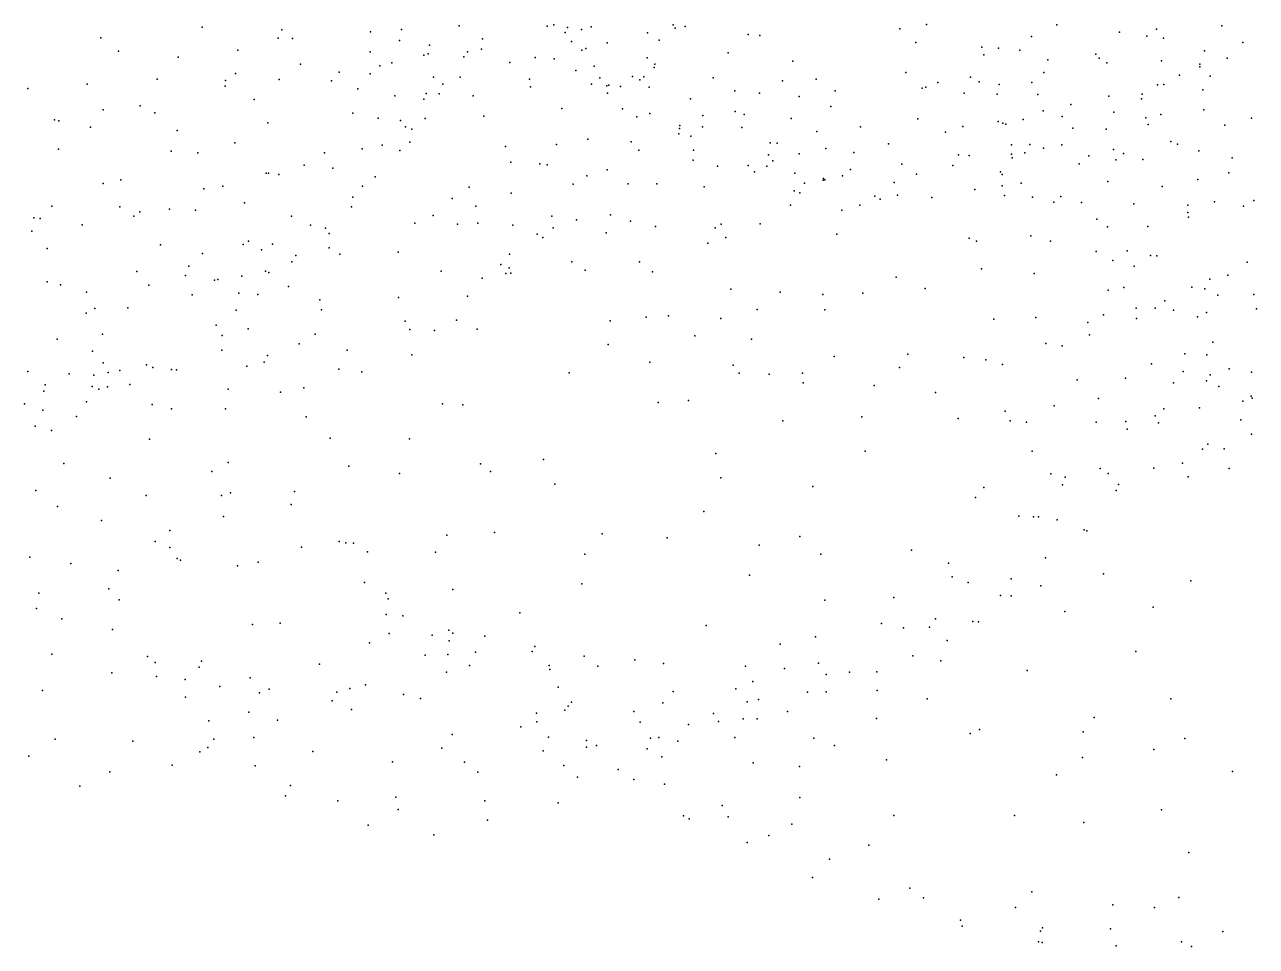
# Model space of a CAD drawing. Header units: metres. Extents: x -25 to 25, y -27.7 to 27.8.
# Drawn here: x -6.157 to -3.329, y -20.319 to -18.202 of the extents above; entities that cross this region are included whole.
import ezdxf

# ---------------------------------------------------------------- set-up
doc = ezdxf.new("R2010")
doc.units = ezdxf.units.M

msp = doc.modelspace()

# ---------------------------------------------------------------- linework, layer by layer
for p in [(-5.7491, -18.2083, -11.4518), (-5.1595, -18.2046, -11.1937), (-4.9571, -18.2057, 15.2539), (-4.9415, -18.2027, 15.5119), (-4.9105, -18.2086, 16.3286), (-4.856, -18.2072, 8.0633), (-4.6678, -18.2026, -10.5301), (-4.6632, -18.2102, 17.4209), (-4.6402, -18.2067, 1.5413), (-4.0862, -18.2021, 14.587), (-3.7869, -18.2022, 17.3404), (-3.4081, -18.2048, 16.0066), (-5.982, -18.2323, -4.0168), (-5.575, -18.2331, -4.1583), (-5.5666, -18.2144, 12.182), (-5.5416, -18.2341, -8.7063), (-5.3625, -18.2189, 9.5552), (-5.2917, -18.2132, 14.0588), (-5.1057, -18.2349, 12.9307), (-4.9158, -18.2198, -10.9773), (-4.8786, -18.213, 15.8851), (-4.7268, -18.2212, 10.7471), (-4.7002, -18.2379, -4.6963), (-4.4956, -18.2244, 14.5794), (-4.4687, -18.2269, 17.5199), (-4.1474, -18.2121, 7.3798), (-3.8452, -18.2293, 7.2614), (-3.643, -18.2191, 16.9629), (-3.5806, -18.2286, 12.2792), (-3.5583, -18.2129, -4.4686), (-3.5423, -18.2329, 15.0453), (-5.9414, -18.2632, 14.96), (-5.6675, -18.2608, -4.0172), (-5.3634, -18.2649, 9.3813), (-5.2961, -18.2389, 9.0137), (-5.2272, -18.2491, 12.608), (-5.1397, -18.2645, 8.7091), (-5.1078, -18.2588, 13.1277), (-4.9015, -18.2405, -4.6472), (-4.8772, -18.2606, 16.5962), (-4.8685, -18.2571, 15.6682), (-4.8197, -18.2436, -10.8213), (-4.111, -18.243, 11.2875), (-3.9593, -18.254, 5.6093), (-3.9208, -18.2563, 1.5563), (-3.8722, -18.2604, 6.4233), (-3.4478, -18.2623, 15.3211), (-3.36, -18.2433, 10.5911), (-5.8041, -18.277, -3.9343), (-5.5234, -18.293, 12.3118), (-5.3137, -18.2901, -4.351), (-5.2402, -18.2723, 13.7412), (-5.2306, -18.2688, 9.8374), (-5.1483, -18.276, 1.3685), (-5.0428, -18.2889, 10.1418), (-4.9843, -18.2775, 1.3967), (-4.9413, -18.2809, 10.3496), (-4.7274, -18.278, 17.1078), (-4.7099, -18.2928, 7.9124), (-4.5419, -18.2672, 7.52), (-4.3928, -18.286, -4.7104), (-3.9547, -18.2715, 6.1913), (-3.8075, -18.2833, 17.1479), (-3.6973, -18.2701, 7.1), (-3.6896, -18.2792, 16.8176), (-3.6725, -18.2895, 11.803), (-3.5465, -18.2851, 16.2184), (-3.4591, -18.2926, 5.2364), (-3.3958, -18.2795, 10.3492), (-5.6729, -18.3144, 14.6524), (-5.4343, -18.311, 14.3066), (-5.3634, -18.3149, 12.5129), (-5.3412, -18.2965, -8.8497), (-5.2184, -18.3227, -8.9525), (-5.1569, -18.3224, -4.4416), (-4.8915, -18.3071, -9.4116), (-4.8496, -18.2973, 15.0075), (-4.7615, -18.3211, -10.5796), (-4.7353, -18.3222, 14.8322), (-4.7117, -18.3002, -10.2927), (-4.1339, -18.3121, 17.4177), (-3.985, -18.3227, 5.8132), (-3.817, -18.3124, -4.6427), (-3.5053, -18.318, 15.8898), (-3.4591, -18.2994, 15.6398), (-3.4353, -18.3203, 10.7395), (-6.1495, -18.3488, -3.9257), (-6.0134, -18.3391, 12.0367), (-5.8522, -18.3271, 14.8489), (-5.6967, -18.3436, -8.6862), (-5.6954, -18.3303, 12.2142), (-5.572, -18.3278, 14.5032), (-5.4523, -18.3311, -11.2083), (-5.3919, -18.3492, -4.2315), (-5.1966, -18.3389, 8.853), (-4.9973, -18.3275, -4.543), (-4.9951, -18.3448, -9.237), (-4.8554, -18.3388, -9.5815), (-4.8361, -18.3245, 8.3262), (-4.8202, -18.3426, 10.5158), (-4.8157, -18.3409, 15.5161), (-4.7884, -18.3439, -9.9691), (-4.7442, -18.3286, 8.1765), (-4.7228, -18.3459, 16.8915), (-4.5763, -18.324, 7.6767), (-4.4167, -18.3311, 10.8748), (-4.3392, -18.3276, 7.5235), (-4.0966, -18.3481, 14.709), (-4.0878, -18.3454, 11.0451), (-4.0604, -18.335, 7.4941), (-3.9654, -18.3332, -4.6895), (-3.9197, -18.3396, 7.4227), (-3.8441, -18.3351, 16.9927), (-3.5561, -18.3404, 10.5782), (-3.5418, -18.3393, 1.081), (-5.6297, -18.374, 1.4871), (-5.307, -18.3653, 9.1697), (-5.2403, -18.3731, 9.6984), (-5.235, -18.3604, 13.5246), (-5.2052, -18.3612, 12.9529), (-5.1269, -18.3658, -9.0738), (-4.8189, -18.3596, 15.3561), (-4.6277, -18.3725, 10.7072), (-4.5264, -18.354, 14.7072), (-4.4697, -18.3593, 17.2491), (-4.3786, -18.367, 14.6636), (-4.2958, -18.3542, 1.6608), (-4, -18.3598, 17.1793), (-3.9239, -18.3615, 11.1154), (-3.8304, -18.3622, 11.2736), (-3.6677, -18.3663, 6.9398), (-3.5929, -18.3726, 15.2236), (-3.5909, -18.3618, 11.9843), (-3.4522, -18.3521, 0.8619), (-5.9767, -18.3979, -11.3004), (-5.8914, -18.3886, 12.1731), (-5.8581, -18.4048, -3.733), (-5.4034, -18.4056, 14.1486), (-4.9234, -18.3946, 10.2202), (-4.7841, -18.3952, -10.1219), (-4.7211, -18.4061, 16.6552), (-4.5258, -18.4019, 7.9496), (-4.3062, -18.3898, 7.6878), (-3.8184, -18.3998, 16.5189), (-3.7547, -18.3856, 10.8821), (-3.6563, -18.4031, 11.2218), (-3.5482, -18.4083, 11.0918), (-3.4499, -18.3977, 12.3316), (-6.0881, -18.4209, -3.7222), (-6.0784, -18.4234, -8.7593), (-5.5982, -18.4274, 12.4032), (-5.3451, -18.4167, 12.6705), (-5.2935, -18.4225, 13.7278), (-5.2371, -18.4177, 9.0072), (-5.1028, -18.4122, -10.976), (-4.751, -18.4139, 15.0743), (-4.6525, -18.4337, 14.9169), (-4.5997, -18.4109, 8.1125), (-4.5051, -18.4085, 17.0406), (-4.3972, -18.4177, 7.8117), (-4.1062, -18.4186, 7.66), (-4.0026, -18.4361, 16.8429), (-3.9217, -18.4243, 5.9353), (-3.9109, -18.4282, 16.6786), (-3.9041, -18.4308, 6.092), (-3.8645, -18.4199, 5.599), (-3.7752, -18.4132, 10.7239), (-3.5831, -18.4161, 15.5756), (-3.5772, -18.4318, 11.6789), (-3.4016, -18.4328, -4.357), (-3.34, -18.4171, 10.1612), (-6.0058, -18.4375, 14.9341), (-5.8069, -18.4452, 14.7292), (-5.2827, -18.4371, 9.4716), (-5.2679, -18.4425, 13.3933), (-4.655, -18.4532, 15.5712), (-4.6535, -18.441, 8.2759), (-4.627, -18.4586, 16.246), (-4.6008, -18.4372, 15.9354), (-4.5106, -18.4384, 1.6206), (-4.3379, -18.4474, 10.7859), (-4.2377, -18.4372, 17.0561), (-4.0429, -18.4487, 1.6399), (-3.7507, -18.4402, 16.1113), (-3.6738, -18.4421, 7.0915), (-6.079, -18.488, -3.5772), (-5.8205, -18.4929, 12.3128), (-5.6741, -18.4734, -3.8306), (-5.3817, -18.487, 13.9464), (-5.3358, -18.4786, 12.8621), (-5.2951, -18.4913, -4.241), (-5.2724, -18.4723, 13.1869), (-5.053, -18.4823, 1.3379), (-4.9359, -18.4771, -9.4846), (-4.864, -18.4654, -9.8038), (-4.7641, -18.4715, 10.3632), (-4.7467, -18.4905, 1.4965), (-4.621, -18.4907, 16.4891), (-4.4455, -18.4736, 8.0814), (-4.4289, -18.4745, -4.6922), (-4.3174, -18.4864, 7.9889), (-4.1733, -18.4758, 7.8641), (-3.8914, -18.4783, -4.6623), (-3.8487, -18.4776, 7.4499), (-3.8178, -18.4858, 6.2656), (-3.7753, -18.4784, 15.1573), (-3.6569, -18.4892, 5.4645), (-3.5252, -18.4707, 5.3476), (-3.5103, -18.4765, 0.9915), (-3.461, -18.4919, 12.1074), (-5.7591, -18.4964, -11.1455), (-5.4681, -18.4965, -4.0899), (-5.0407, -18.5176, 9.8606), (-4.6216, -18.513, 15.3422), (-4.4493, -18.5009, 16.8219), (-4.4391, -18.5148, 15.9832), (-4.3787, -18.4991, 14.8232), (-4.2533, -18.4954, 16.8784), (-4.0128, -18.5011, 14.9575), (-3.9882, -18.5024, 16.4815), (-3.8911, -18.4994, 1.5694), (-3.8895, -18.5078, 16.0541), (-3.8606, -18.4962, 10.6117), (-3.7134, -18.5038, 7.2417), (-3.6518, -18.5128, 10.3017), (-3.634, -18.4979, 6.8397), (-3.5896, -18.5117, -4.4969), (-3.3847, -18.5077, 0.7555), (-5.6023, -18.5433, -11.0842), (-5.5966, -18.5435, 14.356), (-5.5729, -18.5461, 1.4449), (-5.5146, -18.5248, -8.8747), (-5.4495, -18.5317, 12.6925), (-4.9737, -18.5221, 8.6951), (-4.9571, -18.524, -10.6804), (-4.8661, -18.5495, -10.1105), (-4.8192, -18.5353, -4.527), (-4.5659, -18.5274, 15.0382), (-4.4958, -18.5257, 16.4008), (-4.4814, -18.5398, 15.5837), (-4.4525, -18.5274, 8.2699), (-4.3884, -18.5434, 16.6789), (-4.2791, -18.5494, 15.9889), (-4.2606, -18.535, 8.1368), (-4.1432, -18.5222, 16.6788), (-4.1092, -18.5453, 16.1671), (-4.0255, -18.5257, 7.9195), (-3.9161, -18.5401, 15.1391), (-3.9128, -18.5464, 15.8747), (-3.7357, -18.5218, 6.3958), (-3.3925, -18.5423, 11.1405), (-5.9765, -18.5673, 12.3137), (-5.9357, -18.5587, -8.8185), (-5.7018, -18.5728, 1.5282), (-5.3809, -18.5728, -8.9929), (-5.3518, -18.5516, 13.4995), (-5.1364, -18.5754, 8.9414), (-4.8973, -18.5683, -10.5012), (-4.771, -18.5676, 8.5693), (-4.7054, -18.5678, 10.1941), (-4.597, -18.5744, 10.3701), (-4.3666, -18.5662, 10.5867), (-4.3235, -18.5596, 14.9949), (-4.3229, -18.5553, 16.4024), (-4.3198, -18.5587, 15.791), (-4.1606, -18.5647, 10.6114), (-3.9126, -18.5723, 15.6687), (-3.8689, -18.5665, 15.3762), (-3.6697, -18.5621, 6.5377), (-3.5453, -18.5735, 10.1389), (-3.4634, -18.5581, 11.3805), (-5.7455, -18.5792, -3.7148), (-5.403, -18.5983, 13.7497), (-5.1755, -18.6016, 1.281), (-5.04, -18.5889, -4.3773), (-4.3902, -18.5836, 15.1561), (-4.3772, -18.5881, 15.3674), (-4.205, -18.5959, 15.5467), (-4.193, -18.6028, 15.3682), (-4.1526, -18.5941, 15.2012), (-4.0743, -18.5994, 8.2484), (-3.9755, -18.5805, 10.5151), (-3.9071, -18.5943, 8.0098), (-3.8428, -18.5982, 10.313), (-3.7776, -18.5966, 6.059), (-3.335, -18.6061, 12.2104), (-6.0939, -18.6191, 1.7996), (-5.9379, -18.6204, -11.0597), (-5.8925, -18.6323, 14.7137), (-5.8241, -18.6256, 12.4351), (-5.7646, -18.6283, 14.5511), (-5.6521, -18.6111, -8.8734), (-5.4065, -18.6203, 13.1547), (-5.121, -18.619, -9.3185), (-4.3988, -18.617, 10.4268), (-4.2808, -18.6279, 8.4042), (-4.2394, -18.6164, 10.471), (-3.7938, -18.6097, 7.5104), (-3.7303, -18.6108, 10.2053), (-3.6102, -18.6134, 6.9882), (-3.4867, -18.6166, 5.4835), (-3.4861, -18.6338, 0.8828), (-3.4252, -18.6089, 11.999), (-3.3588, -18.6192, -4.2753), (-6.1354, -18.646, 12.3423), (-6.1214, -18.6475, 14.9246), (-6.0243, -18.6618, -8.9552), (-5.9062, -18.6416, -3.4387), (-5.5437, -18.642, 14.099), (-5.2606, -18.658, -9.1791), (-5.2191, -18.6404, -10.8572), (-5.1628, -18.6601, 9.3208), (-5.1166, -18.6577, -10.7429), (-5.0361, -18.6628, -9.5779), (-4.9462, -18.6423, -9.8654), (-4.89, -18.6506, -4.4411), (-4.8121, -18.6388, 1.4472), (-4.7656, -18.6533, 9.9452), (-4.5576, -18.6606, 1.5762), (-4.4685, -18.6594, 8.5081), (-3.6951, -18.6491, 5.7826), (-3.4851, -18.6442, -4.373), (-6.1398, -18.6763, -10.9949), (-5.5006, -18.6629, 13.8835), (-5.4662, -18.6696, 1.3054), (-5.4577, -18.6815, 13.3723), (-4.98, -18.6836, -10.4377), (-4.9674, -18.6909, -10.0614), (-4.9437, -18.6687, -10.2334), (-4.822, -18.6805, 8.7056), (-4.7085, -18.6659, -4.5297), (-4.5718, -18.6689, 10.0641), (-4.5471, -18.6909, -4.602), (-4.2924, -18.6831, 10.2638), (-3.847, -18.687, -4.5962), (-3.6704, -18.6667, 7.3274), (-3.5781, -18.666, 5.6093), (-6.105, -18.7166, -9.0879), (-5.8447, -18.7078, 1.6292), (-5.6551, -18.7071, 14.2438), (-5.6429, -18.6993, -10.9669), (-5.6126, -18.7191, 1.421), (-5.5876, -18.7062, 12.8167), (-5.4572, -18.7145, -9.101), (-4.5885, -18.7038, 8.6097), (-3.9883, -18.6924, 8.3849), (-3.9713, -18.6997, 1.5889), (-3.8018, -18.6993, 10.0959), (-5.7483, -18.7275, 12.6103), (-5.5431, -18.7465, 13.7238), (-5.5339, -18.7325, 13.1435), (-5.433, -18.7291, -4.0821), (-5.2993, -18.7244, -4.1888), (-5.0438, -18.7292, 8.9894), (-4.9006, -18.7468, 9.6904), (-4.7455, -18.7465, 9.811), (-3.6968, -18.7233, 8.2953), (-3.6583, -18.7436, 8.0632), (-3.6257, -18.7217, 6.093), (-3.5724, -18.7326, 6.4208), (-3.5573, -18.7329, 0.9858), (-5.8993, -18.7689, -9.0648), (-5.7801, -18.7567, 14.4424), (-5.6037, -18.7681, -9.0974), (-5.5962, -18.7717, -3.8945), (-5.2005, -18.7681, -10.6664), (-5.0637, -18.7532, -4.314), (-5.0519, -18.7738, 9.4094), (-5.0443, -18.7607, -9.9248), (-5.0402, -18.7728, -10.3171), (-4.87, -18.7663, 8.8496), (-4.7155, -18.77, 1.4612), (-3.9598, -18.7631, 10.0255), (-3.8391, -18.7737, 8.4603), (-3.6096, -18.7565, 1.1422), (-3.3503, -18.7477, 11.8864), (-6.105, -18.793, -10.8705), (-6.0744, -18.8, 14.7579), (-5.8719, -18.8002, -3.3651), (-5.7875, -18.7784, -10.9018), (-5.7206, -18.7893, 12.7495), (-5.7128, -18.7875, -3.6711), (-5.6579, -18.78, 14.0759), (-5.5512, -18.8032, -10.8349), (-5.106, -18.784, -9.7732), (-4.1559, -18.7821, 8.5758), (-3.4356, -18.787, 5.7985), (-3.3947, -18.7771, 0.6756), (-6.015, -18.8165, -9.2801), (-5.7724, -18.8228, 1.5326), (-5.6651, -18.8185, 12.9976), (-5.621, -18.8221, 13.5628), (-5.2987, -18.8285, -9.4742), (-5.1402, -18.826, -10.4394), (-4.5351, -18.8093, 8.7262), (-4.422, -18.8163, 9.82), (-4.3241, -18.8219, -4.597), (-4.2327, -18.8187, 9.854), (-4.0895, -18.808, -4.5998), (-3.6689, -18.8119, 7.7489), (-3.6336, -18.8058, 9.9371), (-3.4768, -18.8052, 9.9095), (-3.4476, -18.8087, 5.9785), (-3.4178, -18.8232, 8.4094), (-3.3346, -18.822, 11.4083), (-5.9956, -18.854, -3.1817), (-5.92, -18.8527, 14.5469), (-5.6708, -18.8579, 13.3971), (-5.4787, -18.8341, 1.2316), (-5.4751, -18.8572, -9.3436), (-4.4749, -18.8566, 1.5303), (-4.3194, -18.8572, 8.7278), (-3.6051, -18.8536, 7.5461), (-3.5616, -18.8534, 8.0019), (-3.5394, -18.8364, 7.3171), (-3.5194, -18.8582, -4.2465), (-3.329, -18.8548, 11.6889), (-6.0157, -18.8645, 12.6127), (-5.2831, -18.8831, 1.1692), (-5.1651, -18.8805, -10.2477), (-4.8123, -18.8825, 1.3811), (-4.7299, -18.8736, -4.4411), (-4.6787, -18.8708, 9.656), (-4.5586, -18.8767, -4.4924), (-3.9315, -18.8784, -4.5126), (-3.8354, -18.8744, 9.8605), (-3.7162, -18.886, -4.3878), (-3.6801, -18.8683, 8.5528), (-3.6041, -18.877, 0.9583), (-3.4645, -18.8733, 6.8628), (-3.4435, -18.8634, 6.3567), (-5.9778, -18.9129, -9.4826), (-5.7173, -18.8921, 13.7269), (-5.7032, -18.9158, -9.3751), (-5.6432, -18.9008, -10.7483), (-5.4899, -18.9131, -10.6671), (-5.2722, -18.9023, -10.5143), (-5.2161, -18.9049, -9.8931), (-5.1176, -18.9018, 1.2271), (-4.6183, -18.9171, 8.9136), (-3.7124, -18.9144, 1.1706), (-6.0823, -18.9246, 14.6428), (-5.5264, -18.935, -3.9374), (-4.8169, -18.9367, 9.1042), (-4.4879, -18.9243, 9.6362), (-3.8126, -18.9342, 1.3128), (-3.7746, -18.9399, 8.6838), (-3.4292, -18.9316, 8.1684), (-6.0011, -18.9518, 12.7892), (-5.7038, -18.95, 1.3594), (-5.5988, -18.9616, 1.245), (-5.416, -18.9494, -9.642), (-5.2676, -18.9603, -10.0731), (-4.2984, -18.9641, 8.9093), (-4.1293, -18.9587, 8.8073), (-4.0009, -18.9668, 1.4392), (-3.9504, -18.972, 9.7084), (-3.4933, -18.9578, -4.1117), (-3.4428, -18.9607, 7.3543), (-6.1495, -18.9984, -10.4655), (-5.9763, -18.9791, -9.6909), (-5.965, -19.001, 1.5521), (-5.9381, -18.9965, -10.5719), (-5.8773, -18.9837, 14.2061), (-5.8625, -18.9896, 14.0035), (-5.8196, -18.9938, -3.3439), (-5.8082, -18.9951, -9.6437), (-5.6467, -18.9866, -10.5824), (-5.6068, -18.9776, -9.5985), (-5.4351, -18.9937, -9.827), (-5.3828, -18.9993, 1.1008), (-4.9069, -19.0017, 1.2868), (-4.7217, -18.9774, 9.315), (-4.5304, -18.9841, 1.4451), (-4.1486, -18.9893, 1.481), (-3.9116, -18.9829, 8.7833), (-3.5696, -18.9809, 8.7403), (-3.4971, -18.9984, 0.6263), (-3.3913, -18.9928, 8.7945), (-3.3403, -19.0004, 6.5321), (-6.1092, -19.0292, -10.1517), (-6.0546, -19.0037, 12.951), (-5.9976, -19.0073, 13.1298), (-5.9149, -19.0285, -9.853), (-4.5167, -19.0026, 9.4041), (-4.4474, -19.005, -4.4578), (-4.3707, -19.0029, 9.4809), (-4.3694, -19.0244, 9.1666), (-3.7406, -19.0177, 1.0595), (-3.6291, -19.0138, 9.6747), (-3.5191, -19.025, -2.829), (-3.4433, -19.02, 7.5299), (-3.4351, -19.0061, -2.6523), (-6.113, -19.0437, 13.3382), (-6.0019, -19.0328, -3.0336), (-5.986, -19.039, -10.0133), (-5.9665, -19.0341, -10.4098), (-5.6893, -19.0396, -9.8564), (-5.569, -19.0462, -3.838), (-5.5156, -19.036, -10.0385), (-4.2068, -19.0306, 9.0519), (-4.0655, -19.0467, 9.4769), (-3.4154, -19.0335, 8.0309), (-3.3407, -19.0554, 7.2718), (-6.1567, -19.0726, -2.8182), (-6.0147, -19.0684, 13.8636), (-5.8642, -19.0744, 1.4134), (-5.8198, -19.0847, -10.0681), (-5.6956, -19.0844, -10.2444), (-5.1974, -19.073, -4.1658), (-5.1509, -19.0753, 1.1516), (-4.7023, -19.0697, 1.3438), (-4.6327, -19.0654, -4.3899), (-3.793, -19.0777, -4.2556), (-3.6914, -19.0606, 0.8772), (-3.5413, -19.0843, -2.5134), (-3.4598, -19.0825, 9.4229), (-3.3603, -19.067, 9.1517), (-3.3388, -19.0603, -3.0958), (-6.1147, -19.0878, 13.6453), (-6.0373, -19.102, 14.072), (-5.5106, -19.1025, 1.0133), (-4.416, -19.1121, 1.3807), (-4.2349, -19.1025, 1.3848), (-4.0134, -19.1066, 9.2694), (-3.9057, -19.0896, 1.2209), (-3.894, -19.1123, 9.3727), (-3.8566, -19.1149, 9.1024), (-3.6967, -19.1151, -4.1245), (-3.6285, -19.1138, 9.4324), (-3.5615, -19.1005, -3.9854), (-3.3646, -19.11, 0.3808), (-6.1323, -19.1245, 1.5411), (-6.0948, -19.1345, 14.2325), (-3.6256, -19.1311, 9.1606), (-3.5537, -19.1169, -2.9774), (-3.3403, -19.1428, 7.4546), (-5.87, -19.1543, -3.1654), (-5.4555, -19.1517, -3.8932), (-5.2729, -19.1534, 1.0301), (-3.4402, -19.1652, -3.6864), (-4.5701, -19.1867, 1.3025), (-4.2268, -19.1818, -4.336), (-3.8436, -19.182, 0.9527), (-3.4527, -19.1774, -3.3183), (-3.4026, -19.1764, 7.8136), (-6.067, -19.2103, -2.7609), (-5.6895, -19.2075, -3.4411), (-5.4123, -19.2161, 0.8944), (-5.1103, -19.2106, -4.1278), (-4.9658, -19.2006, -4.1983), (-3.6879, -19.2213, -3.9446), (-3.5642, -19.2204, -2.3599), (-3.4987, -19.2089, -3.5417), (-3.3915, -19.2216, 7.9973), (-5.96, -19.2435, -2.9474), (-5.7272, -19.2285, 1.0626), (-5.2961, -19.2331, -3.9859), (-5.0873, -19.2286, 1.1384), (-4.5586, -19.243, -4.283), (-3.8009, -19.2335, -4.0743), (-3.7681, -19.2417, -2.7421), (-3.669, -19.2327, -3.0283), (-3.4853, -19.2408, 0.3927), (-6.1311, -19.2721, 1.3631), (-5.8778, -19.2831, 1.1697), (-5.7048, -19.2835, 0.8973), (-5.6841, -19.277, 0.2284), (-5.5374, -19.274, -3.6573), (-4.9392, -19.2575, 1.1971), (-4.3471, -19.263, 1.2386), (-3.9548, -19.2653, -4.165), (-3.7742, -19.2588, 0.7566), (-3.6509, -19.2717, -3.2047), (-3.6457, -19.2585, -3.7811), (-6.0815, -19.3091, -2.6021), (-5.5452, -19.3044, 0.5468), (-3.9736, -19.2883, 0.9918), (-5.9806, -19.3412, -2.8011), (-5.7003, -19.3316, 0.6933), (-4.5972, -19.3201, 1.215), (-3.8741, -19.3309, -2.6142), (-3.8403, -19.3323, -3.9483), (-3.8291, -19.3327, -2.4454), (-3.7863, -19.3394, -3.0123), (-5.8233, -19.3636, 0.2838), (-5.0779, -19.3686, -4.0027), (-3.7246, -19.3625, 0.5921), (-3.7182, -19.3643, -3.5802), (-5.8573, -19.3889, 0.94), (-5.4344, -19.3888, 0.1962), (-5.4192, -19.3925, 0.4754), (-5.4021, -19.3928, -3.6891), (-5.1871, -19.3743, 0.9452), (-4.8307, -19.3716, 1.1521), (-4.6816, -19.3807, -4.1594), (-4.4703, -19.3973, 1.1408), (-4.3773, -19.3779, -4.1942), (-6.1444, -19.4253, -2.4046), (-5.823, -19.4028, 0.4977), (-5.5211, -19.4019, -3.549), (-5.3692, -19.4128, 0.6248), (-5.2136, -19.4133, -3.8642), (-4.8709, -19.4179, -4.0664), (-4.3287, -19.4184, 1.0823), (-4.1204, -19.4093, 0.9739), (-6.0509, -19.4398, 1.0617), (-5.8063, -19.4281, -3.1306), (-5.7986, -19.4316, -0.0295), (-5.6682, -19.4447, -0.1189), (-5.6203, -19.4364, -3.3895), (-4.036, -19.4385, -2.4067), (-3.8129, -19.4266, -3.2259), (-5.942, -19.4556, 0.3897), (-4.4929, -19.4665, -4.1175), (-4.0273, -19.4705, -3.921), (-3.8922, -19.4751, -3.0978), (-3.6799, -19.4636, 0.4594), (-3.4793, -19.4796, -2.0607), (-6.1242, -19.5076, -2.1657), (-5.9636, -19.4981, 0.5612), (-5.3765, -19.4833, -0.1684), (-5.3275, -19.508, 0.3847), (-5.1733, -19.4997, 0.8178), (-4.8778, -19.4867, 1.0424), (-3.9905, -19.4836, -2.8192), (-3.8236, -19.4906, 0.5919), (-5.9397, -19.5231, -2.6172), (-5.3222, -19.5208, 0.0948), (-4.3193, -19.5242, 0.9603), (-4.1615, -19.518, -2.4731), (-3.9166, -19.5132, -2.1919), (-3.8916, -19.5136, -3.3883), (-6.1296, -19.5429, 0.9251), (-6.0713, -19.5667, 0.7339), (-5.3271, -19.5571, -0.3104), (-5.2883, -19.5598, -0.4937), (-5.02, -19.5532, -3.8201), (-4.0653, -19.5666, 0.7396), (-3.769, -19.5499, -2.1096), (-3.5658, -19.5401, 0.3131), (-5.9551, -19.5911, -2.2497), (-5.6335, -19.5797, -3.2428), (-5.5704, -19.5766, -0.3537), (-5.1825, -19.5928, -3.632), (-4.5922, -19.5817, 0.9671), (-4.1899, -19.5772, -3.9094), (-4.1388, -19.5872, -2.7885), (-4.0793, -19.5862, -3.7644), (-3.9799, -19.5729, -3.2247), (-3.9668, -19.5734, -3.5226), (-5.3652, -19.6219, -3.4467), (-5.3197, -19.6002, -0.6731), (-5.2209, -19.6041, -0.1098), (-5.1824, -19.6169, 0.474), (-5.174, -19.5994, -0.835), (-5.0999, -19.6062, 0.7061), (-4.3411, -19.6078, -2.3162), (-4.0391, -19.6162, -2.0464), (-6.0943, -19.6478, -1.548), (-5.2369, -19.6501, -1.0486), (-5.1851, -19.6488, 0.1489), (-5.1218, -19.6435, -0.3729), (-4.9916, -19.6419, -3.6908), (-4.9854, -19.6302, -1.1108), (-4.8725, -19.6522, -1.2273), (-4.4224, -19.6247, -3.9024), (-4.1173, -19.6513, -3.4566), (-3.6055, -19.6414, -1.9495), (-5.8745, -19.6529, -1.5987), (-5.8573, -19.667, -2.6072), (-5.7564, -19.6774, -2.9258), (-5.7506, -19.6637, -1.8289), (-5.4798, -19.6705, -0.6165), (-5.1353, -19.6741, 0.3154), (-4.9528, -19.6735, -1.3807), (-4.8411, -19.6754, -3.6911), (-4.7562, -19.6605, -1.0892), (-4.6899, -19.6689, -1.2287), (-4.5018, -19.6756, -1.9433), (-4.4124, -19.6805, 0.794), (-4.3341, -19.6685, -2.7514), (-4.0534, -19.6632, 0.5996), (-5.9567, -19.6909, -0.2414), (-5.8539, -19.6988, -2.3165), (-5.7882, -19.7059, -2.0232), (-5.6392, -19.7023, -3.0894), (-5.1886, -19.6895, -1.341), (-4.9508, -19.6833, -0.6522), (-4.3165, -19.6946, -1.7805), (-4.2634, -19.6892, -3.6025), (-4.2001, -19.6883, -3.3106), (-3.8549, -19.6856, -1.9538), (-6.1159, -19.7312, -0.2685), (-5.7085, -19.7219, -0.4117), (-5.6173, -19.7364, -0.5463), (-5.5956, -19.7282, -1.7221), (-5.4402, -19.7354, -0.9126), (-5.4101, -19.727, -3.2992), (-5.3745, -19.7182, -1.2859), (-4.932, -19.7235, 0.6135), (-4.6682, -19.7339, -1.8946), (-4.5237, -19.7278, -3.6699), (-4.4846, -19.7103, -1.5596), (-4.3595, -19.735, -2.9657), (-4.3166, -19.7346, -3.4584), (-4.1998, -19.7315, 0.6012), (-5.7871, -19.7464, -1.4253), (-5.451, -19.7548, -1.1058), (-5.2873, -19.7402, -1.4989), (-5.2478, -19.7498, -3.3656), (-4.9009, -19.7583, -3.5064), (-4.6917, -19.7597, -0.9304), (-4.4981, -19.7571, -2.7085), (-4.4722, -19.7518, -1.3537), (-4.0851, -19.7508, -1.8058), (-3.525, -19.7507, -1.7677), (-5.6422, -19.7807, -2.9394), (-5.4063, -19.7747, -1.6339), (-4.9819, -19.783, -0.3187), (-4.9167, -19.7765, 0.4613), (-4.9088, -19.7671, -1.6734), (-4.7583, -19.7795, 0.6269), (-4.5753, -19.7838, -3.4814), (-4.4056, -19.7794, -3.1689), (-3.701, -19.7934, 0.2564), (-5.734, -19.8007, -2.6543), (-5.5763, -19.7994, -0.7803), (-5.0172, -19.8144, -3.3428), (-4.9809, -19.8035, -0.1429), (-4.7436, -19.8041, -3.4155), (-4.6327, -19.8096, -2.4471), (-4.564, -19.8027, -1.0262), (-4.5069, -19.7967, -3.2889), (-4.475, -19.7965, -1.1687), (-4.2014, -19.7957, -1.6225), (-3.9648, -19.8209, -1.7278), (-6.0867, -19.8431, -1.2798), (-5.9086, -19.8478, -0.4748), (-5.722, -19.8432, -2.4168), (-5.6309, -19.8396, -0.981), (-5.1751, -19.8322, -1.7068), (-4.9543, -19.8385, -1.813), (-4.8669, -19.8463, 0.182), (-4.7198, -19.841, -2.2402), (-4.7007, -19.8394, -3.2203), (-4.6568, -19.8479, -2.7174), (-4.526, -19.8392, 0.4906), (-4.3449, -19.8409, -1.2389), (-3.9857, -19.8299, 0.3629), (-3.7264, -19.8264, -1.7247), (-3.4933, -19.8418, -1.5732), (-5.7547, -19.8722, -0.7232), (-5.7361, -19.8619, -1.1233), (-5.4952, -19.8715, -2.9666), (-5.199, -19.8637, -3.1919), (-4.9664, -19.8695, -3.1985), (-4.8669, -19.8617, -1.9539), (-4.8438, -19.8573, -0.4509), (-4.7279, -19.8656, -3.0017), (-4.2972, -19.8579, 0.4262), (-3.5641, -19.8665, 0.1708), (-6.1467, -19.8824, -1.1297), (-5.8183, -19.903, -0.9237), (-5.6277, -19.9043, -2.1929), (-5.3119, -19.895, -3.0561), (-5.1472, -19.8958, -1.8575), (-4.9185, -19.9034, -3.0126), (-4.6942, -19.8839, -0.6922), (-4.4839, -19.8971, 0.3183), (-4.3776, -19.9056, -1.062), (-4.1782, -19.8908, -1.2937), (-3.7282, -19.8849, -1.5735), (-5.9608, -19.9183, -1.0598), (-5.1162, -19.9189, -3.0614), (-4.8873, -19.9302, -2.1392), (-4.7942, -19.9128, -2.6053), (-3.7878, -19.9246, 0.192), (-3.3838, -19.9172, -1.4589), (-6.0302, -19.9512, -0.833), (-5.546, -19.9496, -2.6365), (-4.7578, -19.9357, -0.0989), (-4.6878, -19.9466, -0.55), (-5.5577, -19.9733, -2.3728), (-5.4379, -19.9849, -2.0866), (-5.3043, -19.9763, -1.9999), (-5.1004, -19.9849, -2.0514), (-4.9315, -19.9889, -2.519), (-4.3771, -19.9771, 0.212), (-5.2988, -20.0049, -2.7947), (-4.6445, -20.0191, -0.4078), (-4.5557, -19.9952, 0.0679), (-4.161, -20.0187, -1.1123), (-3.8841, -20.0183, -1.2814), (-3.5465, -20.0057, -1.3621), (-5.3679, -20.0406, -2.537), (-5.0942, -20.0288, -2.6612), (-4.6312, -20.0261, -0.1759), (-4.5418, -20.0213, -0.6558), (-4.3954, -20.0384, -0.8555), (-3.7253, -20.0343, -1.308), (-5.217, -20.0627, -2.4431), (-4.4482, -20.0643, -0.0622), (-4.4977, -20.0804, -0.2524), (-4.2188, -20.0867, 0.0219), (-3.4842, -20.1031, -1.231), (-4.3086, -20.1188, -0.1458), (-4.348, -20.1611, -0.5105), (-4.1243, -20.1852, -0.8407), (-4.1958, -20.2104, -0.686), (-4.0931, -20.2078, -0.1692), (-3.8447, -20.1937, -0.1045), (-3.5072, -20.2067, -1.0818), (-3.8822, -20.2295, -0.9145), (-3.6585, -20.2233, -0.991), (-3.5625, -20.2293, -0.1726), (-4.0083, -20.2585, -0.7211), (-4.0045, -20.2723, -0.3213), (-3.8242, -20.2836, -0.7618), (-3.82, -20.2762, -0.2558), (-3.6639, -20.2784, -0.2814), (-3.4057, -20.2844, -0.369), (-3.8293, -20.3088, -0.4137), (-3.8208, -20.3097, -0.5859), (-3.6509, -20.318, -0.6076), (-3.5007, -20.3085, -0.7574), (-3.4778, -20.3189, -0.5931)]:
    msp.add_point(p)

doc.saveas('drawing.dxf')
